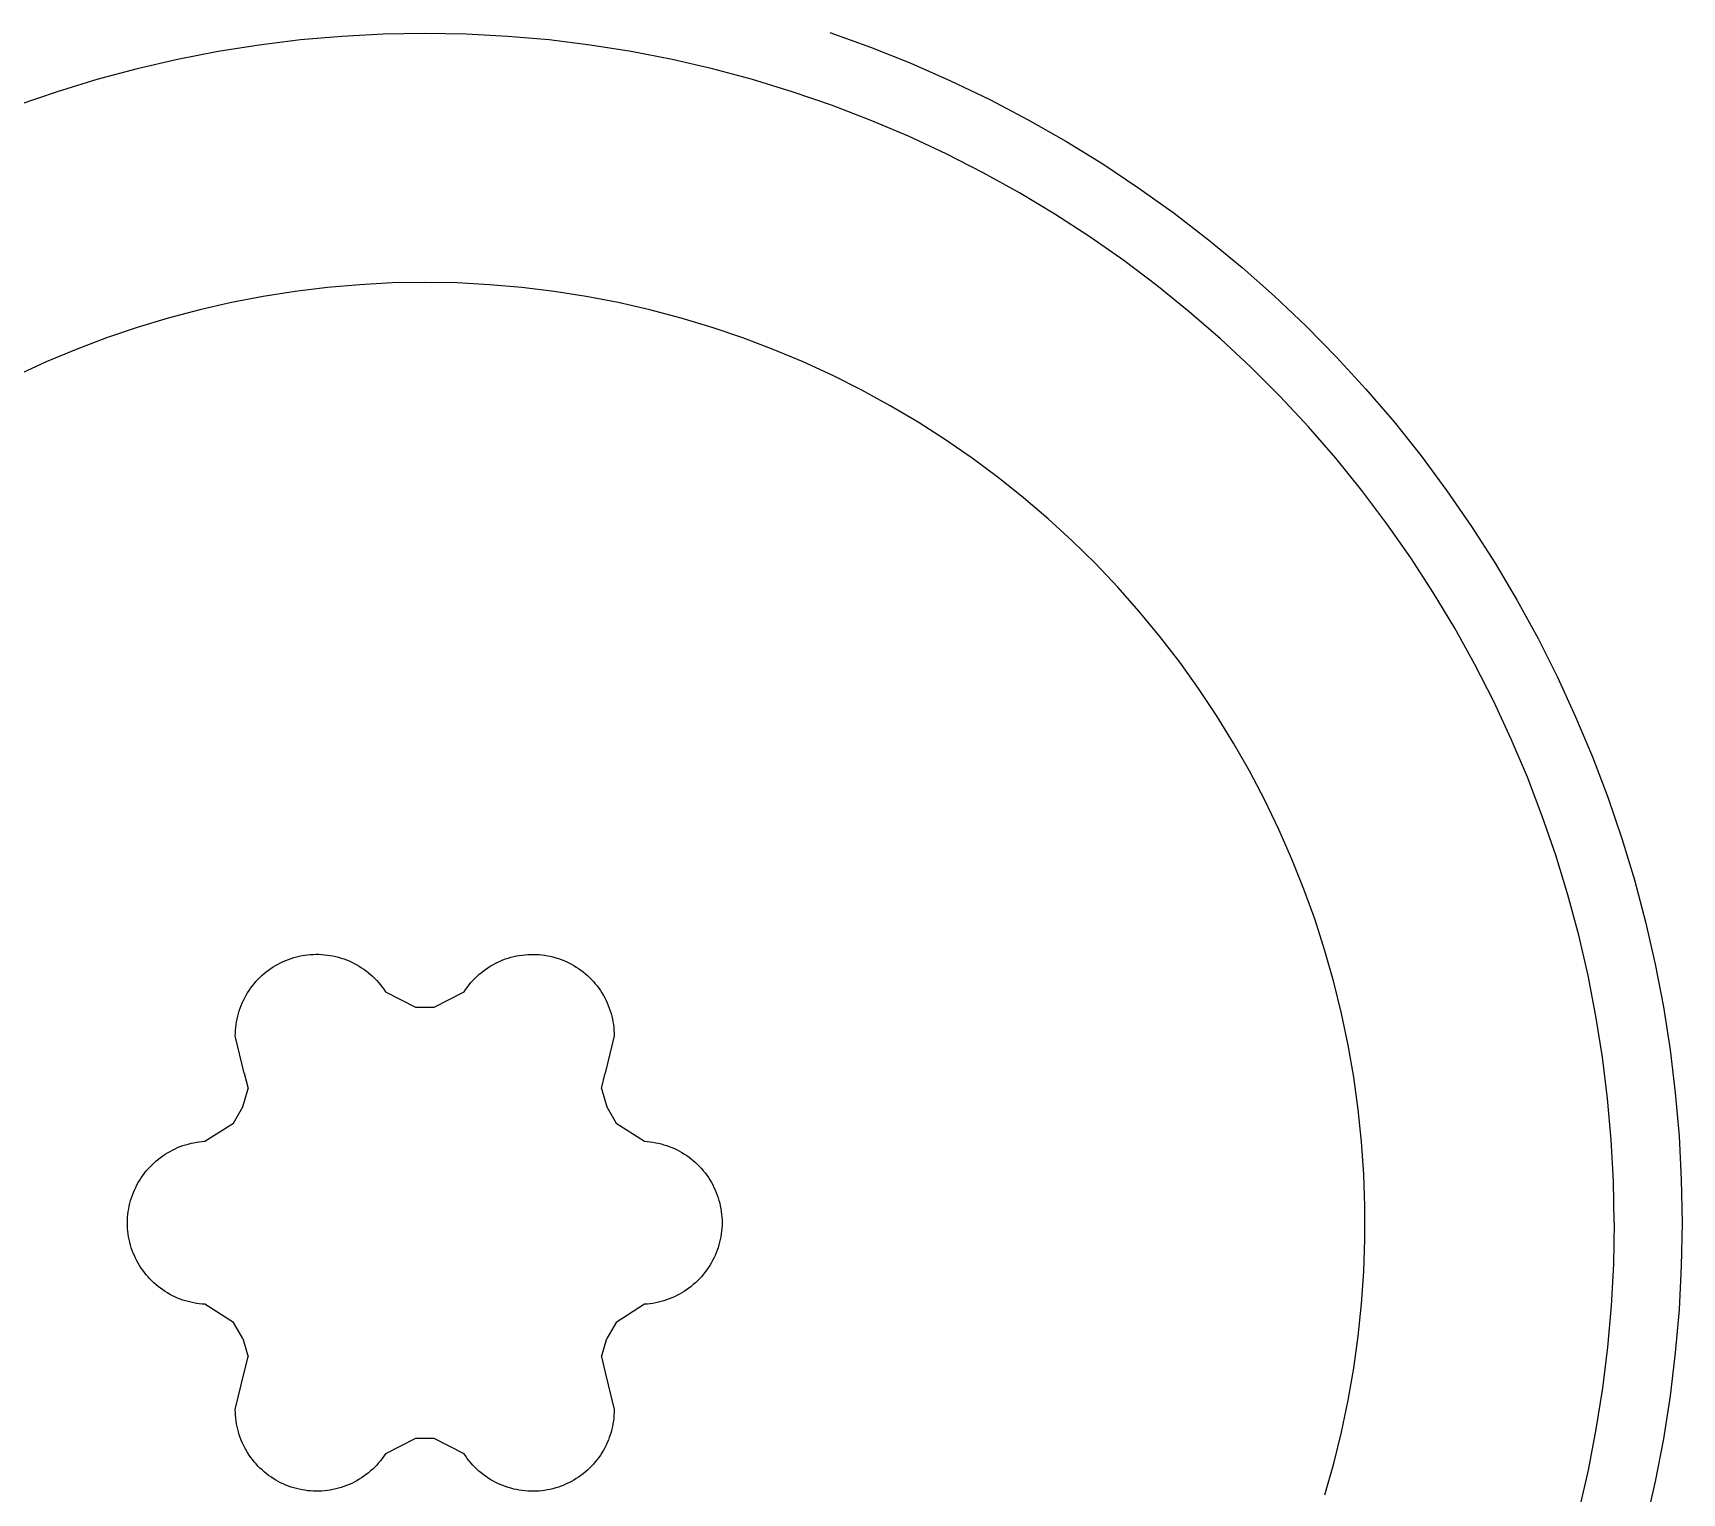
# Model space of a CAD drawing. Header units: millimetres. Extents: x -573 to 3430, y 0 to 3769.
# Drawn here: x 316.936 to 321.789, y 471.677 to 475.974 of the extents above; entities that cross this region are included whole.
import ezdxf

# ---------------------------------------------------------------- set-up
doc = ezdxf.new("R2010")
doc.units = ezdxf.units.MM
doc.layers.add('01 Basic thick', color=7, linetype='Continuous', lineweight=35)

msp = doc.modelspace()

# ---------------------------------------------------------------- linework, layer by layer
at = {"layer": '01 Basic thick', "lineweight": -3}
for p, q in [((319.2809, 475.975, -368.0535), (319.4011, 475.9318, -368.0535)), ((317.6019, 475.938, -368.0535), (317.4812, 475.9189, -368.0535)), ((317.7231, 475.9529, -368.0535), (317.6019, 475.938, -368.0535)), ((317.8448, 475.9635, -368.0535), (317.7231, 475.9529, -368.0535)), ((317.9668, 475.9699, -368.0535), (317.8448, 475.9635, -368.0535)), ((318.089, 475.9721, -368.0535), (317.9668, 475.9699, -368.0535)), ((318.2111, 475.9699, -368.0535), (318.089, 475.9721, -368.0535)), ((318.3331, 475.9635, -368.0535), (318.2111, 475.9699, -368.0535)), ((318.4548, 475.9529, -368.0535), (318.3331, 475.9635, -368.0535)), ((318.5761, 475.938, -368.0535), (318.4548, 475.9529, -368.0535)), ((318.6967, 475.9189, -368.0535), (318.5761, 475.938, -368.0535)), ((319.4011, 475.9318, -368.0535), (319.5197, 475.8844, -368.0535)), ((317.3613, 475.8956, -368.0535), (317.2423, 475.8681, -368.0535)), ((317.4812, 475.9189, -368.0535), (317.3613, 475.8956, -368.0535)), ((318.8167, 475.8956, -368.0535), (318.6967, 475.9189, -368.0535)), ((318.9357, 475.8681, -368.0535), (318.8167, 475.8956, -368.0535)), ((319.5197, 475.8844, -368.0535), (319.6366, 475.833, -368.0535)), ((317.1243, 475.8365, -368.0535), (317.0074, 475.8007, -368.0535)), ((317.2423, 475.8681, -368.0535), (317.1243, 475.8365, -368.0535)), ((319.0537, 475.8365, -368.0535), (318.9357, 475.8681, -368.0535)), ((319.1705, 475.8007, -368.0535), (319.0537, 475.8365, -368.0535)), ((319.6366, 475.833, -368.0535), (319.7517, 475.7776, -368.0535)), ((317.0074, 475.8007, -368.0535), (316.8919, 475.761, -368.0535)), ((319.286, 475.761, -368.0535), (319.1705, 475.8007, -368.0535)), ((319.4001, 475.7172, -368.0535), (319.286, 475.761, -368.0535)), ((319.7517, 475.7776, -368.0535), (319.8648, 475.7182, -368.0535)), ((319.5125, 475.6694, -368.0535), (319.4001, 475.7172, -368.0535)), ((319.8648, 475.7182, -368.0535), (319.9758, 475.655, -368.0535)), ((319.6233, 475.6178, -368.0535), (319.5125, 475.6694, -368.0535)), ((319.9758, 475.655, -368.0535), (320.0845, 475.588, -368.0535)), ((319.7321, 475.5623, -368.0535), (319.6233, 475.6178, -368.0535)), ((320.0845, 475.588, -368.0535), (320.1909, 475.5172, -368.0535)), ((319.839, 475.5031, -368.0535), (319.7321, 475.5623, -368.0535)), ((319.9437, 475.4402, -368.0535), (319.839, 475.5031, -368.0535)), ((320.1909, 475.5172, -368.0535), (320.2947, 475.4429, -368.0535)), ((320.0461, 475.3737, -368.0535), (319.9437, 475.4402, -368.0535)), ((320.2947, 475.4429, -368.0535), (320.3959, 475.3649, -368.0535)), ((320.1462, 475.3036, -368.0535), (320.0461, 475.3737, -368.0535)), ((320.3959, 475.3649, -368.0535), (320.4944, 475.2836, -368.0535)), ((320.2438, 475.2301, -368.0535), (320.1462, 475.3036, -368.0535)), ((320.4944, 475.2836, -368.0535), (320.59, 475.1989, -368.0535)), ((317.6137, 475.1983, -368.0535), (317.5199, 475.1803, -368.0535)), ((317.7081, 475.2131, -368.0535), (317.6137, 475.1983, -368.0535)), ((317.8029, 475.2246, -368.0535), (317.7081, 475.2131, -368.0535)), ((317.8981, 475.2328, -368.0535), (317.8029, 475.2246, -368.0535)), ((317.9935, 475.2378, -368.0535), (317.8981, 475.2328, -368.0535)), ((318.089, 475.2394, -368.0535), (317.9935, 475.2378, -368.0535)), ((318.1845, 475.2378, -368.0535), (318.089, 475.2394, -368.0535)), ((318.2799, 475.2328, -368.0535), (318.1845, 475.2378, -368.0535)), ((318.3751, 475.2246, -368.0535), (318.2799, 475.2328, -368.0535)), ((318.4699, 475.2131, -368.0535), (318.3751, 475.2246, -368.0535)), ((318.5643, 475.1983, -368.0535), (318.4699, 475.2131, -368.0535)), ((318.6581, 475.1803, -368.0535), (318.5643, 475.1983, -368.0535)), ((320.3387, 475.1532, -368.0535), (320.2438, 475.2301, -368.0535)), ((320.59, 475.1989, -368.0535), (320.6826, 475.1109, -368.0535)), ((317.4267, 475.159, -368.0535), (317.3344, 475.1345, -368.0535)), ((317.5199, 475.1803, -368.0535), (317.4267, 475.159, -368.0535)), ((318.7513, 475.159, -368.0535), (318.6581, 475.1803, -368.0535)), ((318.8436, 475.1345, -368.0535), (318.7513, 475.159, -368.0535)), ((320.4309, 475.073, -368.0535), (320.3387, 475.1532, -368.0535)), ((317.2429, 475.1069, -368.0535), (317.1525, 475.0761, -368.0535)), ((317.3344, 475.1345, -368.0535), (317.2429, 475.1069, -368.0535)), ((318.9351, 475.1069, -368.0535), (318.8436, 475.1345, -368.0535)), ((319.0255, 475.0761, -368.0535), (318.9351, 475.1069, -368.0535)), ((320.6826, 475.1109, -368.0535), (320.7722, 475.0198, -368.0535)), ((317.1525, 475.0761, -368.0535), (317.0632, 475.0423, -368.0535)), ((319.1148, 475.0423, -368.0535), (319.0255, 475.0761, -368.0535)), ((320.5202, 474.9897, -368.0535), (320.4309, 475.073, -368.0535)), ((316.9751, 475.0053, -368.0535), (316.8883, 474.9654, -368.0535)), ((317.0632, 475.0423, -368.0535), (316.9751, 475.0053, -368.0535)), ((319.2029, 475.0053, -368.0535), (319.1148, 475.0423, -368.0535)), ((319.2897, 474.9654, -368.0535), (319.2029, 475.0053, -368.0535)), ((320.7722, 475.0198, -368.0535), (320.8585, 474.9257, -368.0535)), ((319.375, 474.9224, -368.0535), (319.2897, 474.9654, -368.0535)), ((320.6066, 474.9033, -368.0535), (320.5202, 474.9897, -368.0535)), ((319.4589, 474.8766, -368.0535), (319.375, 474.9224, -368.0535)), ((320.8585, 474.9257, -368.0535), (320.9416, 474.8287, -368.0535)), ((319.541, 474.8279, -368.0535), (319.4589, 474.8766, -368.0535)), ((320.6899, 474.814, -368.0535), (320.6066, 474.9033, -368.0535)), ((319.6215, 474.7764, -368.0535), (319.541, 474.8279, -368.0535)), ((320.7701, 474.7218, -368.0535), (320.6899, 474.814, -368.0535)), ((320.9416, 474.8287, -368.0535), (321.0212, 474.7288, -368.0535)), ((319.7001, 474.7221, -368.0535), (319.6215, 474.7764, -368.0535)), ((319.7768, 474.6651, -368.0535), (319.7001, 474.7221, -368.0535)), ((320.847, 474.6268, -368.0535), (320.7701, 474.7218, -368.0535)), ((321.0212, 474.7288, -368.0535), (321.0973, 474.6262, -368.0535)), ((319.8515, 474.6056, -368.0535), (319.7768, 474.6651, -368.0535)), ((320.9205, 474.5293, -368.0535), (320.847, 474.6268, -368.0535)), ((321.0973, 474.6262, -368.0535), (321.1699, 474.5211, -368.0535)), ((319.9241, 474.5435, -368.0535), (319.8515, 474.6056, -368.0535)), ((319.9945, 474.4789, -368.0535), (319.9241, 474.5435, -368.0535)), ((320.9906, 474.4292, -368.0535), (320.9205, 474.5293, -368.0535)), ((321.1699, 474.5211, -368.0535), (321.2388, 474.4135, -368.0535)), ((320.0626, 474.4119, -368.0535), (319.9945, 474.4789, -368.0535)), ((321.0571, 474.3268, -368.0535), (320.9906, 474.4292, -368.0535)), ((320.1284, 474.3426, -368.0535), (320.0626, 474.4119, -368.0535)), ((321.2388, 474.4135, -368.0535), (321.3039, 474.3037, -368.0535)), ((320.1918, 474.2711, -368.0535), (320.1284, 474.3426, -368.0535)), ((321.12, 474.222, -368.0535), (321.0571, 474.3268, -368.0535)), ((321.3039, 474.3037, -368.0535), (321.3652, 474.1916, -368.0535)), ((320.2526, 474.1975, -368.0535), (320.1918, 474.2711, -368.0535)), ((320.3109, 474.1218, -368.0535), (320.2526, 474.1975, -368.0535)), ((321.1793, 474.1152, -368.0535), (321.12, 474.222, -368.0535)), ((321.3652, 474.1916, -368.0535), (321.4226, 474.0775, -368.0535)), ((320.3665, 474.0441, -368.0535), (320.3109, 474.1218, -368.0535)), ((321.2347, 474.0063, -368.0535), (321.1793, 474.1152, -368.0535)), ((320.4194, 473.9646, -368.0535), (320.3665, 474.0441, -368.0535)), ((321.4226, 474.0775, -368.0535), (321.476, 473.9615, -368.0535)), ((321.2864, 473.8956, -368.0535), (321.2347, 474.0063, -368.0535)), ((320.4695, 473.8832, -368.0535), (320.4194, 473.9646, -368.0535)), ((321.476, 473.9615, -368.0535), (321.5254, 473.8437, -368.0535)), ((321.3341, 473.7832, -368.0535), (321.2864, 473.8956, -368.0535)), ((320.5168, 473.8002, -368.0535), (320.4695, 473.8832, -368.0535)), ((321.5254, 473.8437, -368.0535), (321.5707, 473.7242, -368.0535)), ((320.5612, 473.7156, -368.0535), (320.5168, 473.8002, -368.0535)), ((321.3779, 473.6691, -368.0535), (321.3341, 473.7832, -368.0535)), ((320.6027, 473.6296, -368.0535), (320.5612, 473.7156, -368.0535)), ((321.5707, 473.7242, -368.0535), (321.6119, 473.6033, -368.0535)), ((321.4176, 473.5536, -368.0535), (321.3779, 473.6691, -368.0535)), ((320.6411, 473.5421, -368.0535), (320.6027, 473.6296, -368.0535)), ((321.6119, 473.6033, -368.0535), (321.6488, 473.481, -368.0535)), ((321.4534, 473.4368, -368.0535), (321.4176, 473.5536, -368.0535)), ((320.6765, 473.4534, -368.0535), (320.6411, 473.5421, -368.0535)), ((320.7089, 473.3635, -368.0535), (320.6765, 473.4534, -368.0535)), ((321.6488, 473.481, -368.0535), (321.6815, 473.3576, -368.0535)), ((321.485, 473.3188, -368.0535), (321.4534, 473.4368, -368.0535)), ((320.7381, 473.2725, -368.0535), (320.7089, 473.3635, -368.0535)), ((321.6815, 473.3576, -368.0535), (321.7099, 473.233, -368.0535)), ((321.5125, 473.1998, -368.0535), (321.485, 473.3188, -368.0535)), ((317.7116, 473.2546, -368.0535), (317.7197, 473.2565, -368.0535)), ((317.7197, 473.2565, -368.0535), (317.7279, 473.2582, -368.0535)), ((317.7279, 473.2582, -368.0535), (317.7361, 473.2596, -368.0535)), ((317.7361, 473.2596, -368.0535), (317.7444, 473.2606, -368.0535)), ((317.7444, 473.2606, -368.0535), (317.7527, 473.2614, -368.0535)), ((317.7527, 473.2614, -368.0535), (317.761, 473.2619, -368.0535)), ((317.761, 473.2619, -368.0535), (317.7693, 473.2622, -368.0535)), ((317.7693, 473.2622, -368.0535), (317.7777, 473.2621, -368.0535)), ((317.7777, 473.2621, -368.0535), (317.786, 473.2617, -368.0535)), ((317.786, 473.2617, -368.0535), (317.7943, 473.2611, -368.0535)), ((317.7943, 473.2611, -368.0535), (317.8026, 473.2601, -368.0535)), ((317.8026, 473.2601, -368.0535), (317.8108, 473.2589, -368.0535)), ((317.8108, 473.2589, -368.0535), (317.819, 473.2574, -368.0535)), ((317.819, 473.2574, -368.0535), (317.8272, 473.2556, -368.0535)), ((317.8272, 473.2556, -368.0535), (317.8352, 473.2535, -368.0535)), ((318.3428, 473.2533, -368.0535), (318.3508, 473.2554, -368.0535)), ((318.3508, 473.2554, -368.0535), (318.359, 473.2572, -368.0535)), ((318.359, 473.2572, -368.0535), (318.3672, 473.2587, -368.0535)), ((318.3672, 473.2587, -368.0535), (318.3754, 473.2599, -368.0535)), ((318.3754, 473.2599, -368.0535), (318.3837, 473.2609, -368.0535)), ((318.3837, 473.2609, -368.0535), (318.392, 473.2615, -368.0535)), ((318.392, 473.2615, -368.0535), (318.4003, 473.2619, -368.0535)), ((318.4003, 473.2619, -368.0535), (318.4086, 473.2619, -368.0535)), ((318.4086, 473.2619, -368.0535), (318.417, 473.2617, -368.0535)), ((318.417, 473.2617, -368.0535), (318.4253, 473.2612, -368.0535)), ((318.4253, 473.2612, -368.0535), (318.4336, 473.2604, -368.0535)), ((318.4336, 473.2604, -368.0535), (318.4418, 473.2593, -368.0535)), ((318.4418, 473.2593, -368.0535), (318.45, 473.258, -368.0535)), ((318.45, 473.258, -368.0535), (318.4582, 473.2563, -368.0535)), ((318.4582, 473.2563, -368.0535), (318.4663, 473.2544, -368.0535)), ((320.7641, 473.1806, -368.0535), (320.7381, 473.2725, -368.0535)), ((317.6162, 473.2052, -368.0535), (317.6227, 473.2105, -368.0535)), ((317.6227, 473.2105, -368.0535), (317.6293, 473.2155, -368.0535)), ((317.6293, 473.2155, -368.0535), (317.6361, 473.2204, -368.0535)), ((317.6361, 473.2204, -368.0535), (317.6431, 473.2249, -368.0535)), ((317.6431, 473.2249, -368.0535), (317.6502, 473.2293, -368.0535)), ((317.6502, 473.2293, -368.0535), (317.6574, 473.2334, -368.0535)), ((317.6574, 473.2334, -368.0535), (317.6648, 473.2372, -368.0535)), ((317.6648, 473.2372, -368.0535), (317.6724, 473.2408, -368.0535)), ((317.6724, 473.2408, -368.0535), (317.68, 473.2441, -368.0535)), ((317.68, 473.2441, -368.0535), (317.6878, 473.2471, -368.0535)), ((317.6878, 473.2471, -368.0535), (317.6956, 473.2499, -368.0535)), ((317.6956, 473.2499, -368.0535), (317.7036, 473.2524, -368.0535)), ((317.7036, 473.2524, -368.0535), (317.7116, 473.2546, -368.0535)), ((317.8352, 473.2535, -368.0535), (317.8432, 473.2512, -368.0535)), ((317.8432, 473.2512, -368.0535), (317.8511, 473.2485, -368.0535)), ((317.8511, 473.2485, -368.0535), (317.8589, 473.2456, -368.0535)), ((317.8589, 473.2456, -368.0535), (317.8666, 473.2425, -368.0535)), ((317.8666, 473.2425, -368.0535), (317.8742, 473.239, -368.0535)), ((317.8742, 473.239, -368.0535), (317.8817, 473.2353, -368.0535)), ((317.8817, 473.2353, -368.0535), (317.889, 473.2314, -368.0535)), ((317.889, 473.2314, -368.0535), (317.8962, 473.2272, -368.0535)), ((317.8962, 473.2272, -368.0535), (317.9033, 473.2227, -368.0535)), ((317.9033, 473.2227, -368.0535), (317.9101, 473.218, -368.0535)), ((317.9101, 473.218, -368.0535), (317.9169, 473.2131, -368.0535)), ((317.9169, 473.2131, -368.0535), (317.9234, 473.2079, -368.0535)), ((317.9234, 473.2079, -368.0535), (317.9298, 473.2025, -368.0535)), ((318.2483, 473.2024, -368.0535), (318.2546, 473.2078, -368.0535)), ((318.2546, 473.2078, -368.0535), (318.2611, 473.213, -368.0535)), ((318.2611, 473.213, -368.0535), (318.2679, 473.2179, -368.0535)), ((318.2679, 473.2179, -368.0535), (318.2747, 473.2226, -368.0535)), ((318.2747, 473.2226, -368.0535), (318.2818, 473.227, -368.0535)), ((318.2818, 473.227, -368.0535), (318.289, 473.2312, -368.0535)), ((318.289, 473.2312, -368.0535), (318.2963, 473.2352, -368.0535)), ((318.2963, 473.2352, -368.0535), (318.3038, 473.2389, -368.0535)), ((318.3038, 473.2389, -368.0535), (318.3114, 473.2423, -368.0535)), ((318.3114, 473.2423, -368.0535), (318.3191, 473.2455, -368.0535)), ((318.3191, 473.2455, -368.0535), (318.3269, 473.2484, -368.0535)), ((318.3269, 473.2484, -368.0535), (318.3348, 473.251, -368.0535)), ((318.3348, 473.251, -368.0535), (318.3428, 473.2533, -368.0535)), ((318.4663, 473.2544, -368.0535), (318.4743, 473.2522, -368.0535)), ((318.4743, 473.2522, -368.0535), (318.4823, 473.2497, -368.0535)), ((318.4823, 473.2497, -368.0535), (318.4901, 473.2469, -368.0535)), ((318.4901, 473.2469, -368.0535), (318.4979, 473.2439, -368.0535)), ((318.4979, 473.2439, -368.0535), (318.5055, 473.2406, -368.0535)), ((318.5055, 473.2406, -368.0535), (318.513, 473.237, -368.0535)), ((318.513, 473.237, -368.0535), (318.5204, 473.2332, -368.0535)), ((318.5204, 473.2332, -368.0535), (318.5277, 473.2291, -368.0535)), ((318.5277, 473.2291, -368.0535), (318.5348, 473.2248, -368.0535)), ((318.5348, 473.2248, -368.0535), (318.5418, 473.2202, -368.0535)), ((318.5418, 473.2202, -368.0535), (318.5486, 473.2154, -368.0535)), ((318.5486, 473.2154, -368.0535), (318.5552, 473.2103, -368.0535)), ((318.5552, 473.2103, -368.0535), (318.5616, 473.205, -368.0535)), ((321.7099, 473.233, -368.0535), (321.734, 473.1076, -368.0535)), ((317.572, 473.1556, -368.0535), (317.5767, 473.1625, -368.0535)), ((317.5767, 473.1625, -368.0535), (317.5817, 473.1691, -368.0535)), ((317.5817, 473.1691, -368.0535), (317.5869, 473.1756, -368.0535)), ((317.5869, 473.1756, -368.0535), (317.5924, 473.182, -368.0535)), ((317.5924, 473.182, -368.0535), (317.598, 473.1881, -368.0535)), ((317.598, 473.1881, -368.0535), (317.6039, 473.194, -368.0535)), ((317.6039, 473.194, -368.0535), (317.61, 473.1997, -368.0535)), ((317.61, 473.1997, -368.0535), (317.6162, 473.2052, -368.0535)), ((317.9298, 473.2025, -368.0535), (317.9359, 473.1969, -368.0535)), ((317.9359, 473.1969, -368.0535), (317.9419, 473.1911, -368.0535)), ((317.9419, 473.1911, -368.0535), (317.9476, 473.1851, -368.0535)), ((317.9476, 473.1851, -368.0535), (317.9532, 473.1788, -368.0535)), ((317.9532, 473.1788, -368.0535), (317.9585, 473.1724, -368.0535)), ((317.9585, 473.1724, -368.0535), (317.9636, 473.1658, -368.0535)), ((317.9636, 473.1658, -368.0535), (317.9685, 473.1591, -368.0535)), ((317.9685, 473.1591, -368.0535), (317.9731, 473.1522, -368.0535)), ((318.2048, 473.1522, -368.0535), (318.2095, 473.1591, -368.0535)), ((318.2095, 473.1591, -368.0535), (318.2144, 473.1658, -368.0535)), ((318.2144, 473.1658, -368.0535), (318.2195, 473.1724, -368.0535)), ((318.2195, 473.1724, -368.0535), (318.2248, 473.1788, -368.0535)), ((318.2248, 473.1788, -368.0535), (318.2304, 473.185, -368.0535)), ((318.2304, 473.185, -368.0535), (318.2361, 473.191, -368.0535)), ((318.2361, 473.191, -368.0535), (318.2421, 473.1968, -368.0535)), ((318.2421, 473.1968, -368.0535), (318.2483, 473.2024, -368.0535)), ((318.5616, 473.205, -368.0535), (318.5679, 473.1996, -368.0535)), ((318.5679, 473.1996, -368.0535), (318.574, 473.1938, -368.0535)), ((318.574, 473.1938, -368.0535), (318.5798, 473.1879, -368.0535)), ((318.5798, 473.1879, -368.0535), (318.5855, 473.1818, -368.0535)), ((318.5855, 473.1818, -368.0535), (318.5909, 473.1755, -368.0535)), ((318.5909, 473.1755, -368.0535), (318.5961, 473.169, -368.0535)), ((318.5961, 473.169, -368.0535), (318.6011, 473.1623, -368.0535)), ((318.6011, 473.1623, -368.0535), (318.6059, 473.1555, -368.0535)), ((320.787, 473.0879, -368.0535), (320.7641, 473.1806, -368.0535)), ((321.5358, 473.0798, -368.0535), (321.5125, 473.1998, -368.0535)), ((317.5457, 473.1037, -368.0535), (317.5487, 473.1115, -368.0535)), ((317.5487, 473.1115, -368.0535), (317.5519, 473.1192, -368.0535)), ((317.5519, 473.1192, -368.0535), (317.5554, 473.1267, -368.0535)), ((317.5554, 473.1267, -368.0535), (317.5592, 473.1342, -368.0535)), ((317.5592, 473.1342, -368.0535), (317.5632, 473.1415, -368.0535)), ((317.5632, 473.1415, -368.0535), (317.5675, 473.1486, -368.0535)), ((317.5675, 473.1486, -368.0535), (317.572, 473.1556, -368.0535)), ((317.9731, 473.1522, -368.0535), (318.0615, 473.1065, -368.0535)), ((318.1165, 473.1065, -368.0535), (318.2048, 473.1522, -368.0535)), ((318.6059, 473.1555, -368.0535), (318.6104, 473.1485, -368.0535)), ((318.6104, 473.1485, -368.0535), (318.6147, 473.1414, -368.0535)), ((318.6147, 473.1414, -368.0535), (318.6187, 473.1341, -368.0535)), ((318.6187, 473.1341, -368.0535), (318.6225, 473.1266, -368.0535)), ((318.6225, 473.1266, -368.0535), (318.626, 473.1191, -368.0535)), ((318.626, 473.1191, -368.0535), (318.6292, 473.1114, -368.0535)), ((318.6292, 473.1114, -368.0535), (318.6322, 473.1036, -368.0535)), ((317.5338, 473.0552, -368.0535), (317.5351, 473.0635, -368.0535)), ((317.5351, 473.0635, -368.0535), (317.5366, 473.0716, -368.0535)), ((317.5366, 473.0716, -368.0535), (317.5385, 473.0798, -368.0535)), ((317.5385, 473.0798, -368.0535), (317.5406, 473.0878, -368.0535)), ((317.5406, 473.0878, -368.0535), (317.543, 473.0958, -368.0535)), ((317.543, 473.0958, -368.0535), (317.5457, 473.1037, -368.0535)), ((318.0615, 473.1065, -368.0535), (318.1165, 473.1065, -368.0535)), ((318.6322, 473.1036, -368.0535), (318.6349, 473.0957, -368.0535)), ((318.6349, 473.0957, -368.0535), (318.6373, 473.0878, -368.0535)), ((318.6373, 473.0878, -368.0535), (318.6394, 473.0797, -368.0535)), ((318.6394, 473.0797, -368.0535), (318.6413, 473.0716, -368.0535)), ((318.6413, 473.0716, -368.0535), (318.6429, 473.0634, -368.0535)), ((318.6429, 473.0634, -368.0535), (318.6442, 473.0552, -368.0535)), ((320.8066, 472.9944, -368.0535), (320.787, 473.0879, -368.0535)), ((321.5549, 472.9592, -368.0535), (321.5358, 473.0798, -368.0535)), ((321.734, 473.1076, -368.0535), (321.7538, 472.9814, -368.0535)), ((317.5315, 473.022, -368.0535), (317.5316, 473.0303, -368.0535)), ((317.558, 472.9124, -368.0535), (317.5315, 473.022, -368.0535)), ((317.5316, 473.0303, -368.0535), (317.5321, 473.0387, -368.0535)), ((317.5321, 473.0387, -368.0535), (317.5328, 473.047, -368.0535)), ((317.5328, 473.047, -368.0535), (317.5338, 473.0552, -368.0535)), ((318.6465, 473.022, -368.0535), (318.62, 472.9124, -368.0535)), ((318.6442, 473.0552, -368.0535), (318.6452, 473.0469, -368.0535)), ((318.6452, 473.0469, -368.0535), (318.6459, 473.0386, -368.0535)), ((318.6459, 473.0386, -368.0535), (318.6463, 473.0303, -368.0535)), ((318.6463, 473.0303, -368.0535), (318.6465, 473.022, -368.0535)), ((320.823, 472.9003, -368.0535), (320.8066, 472.9944, -368.0535)), ((321.7538, 472.9814, -368.0535), (321.7692, 472.8546, -368.0535)), ((321.5698, 472.8379, -368.0535), (321.5549, 472.9592, -368.0535)), ((317.558, 472.9124, -368.0535), (317.569, 472.8668, -368.0535)), ((318.609, 472.8668, -368.0535), (318.62, 472.9124, -368.0535)), ((320.8362, 472.8056, -368.0535), (320.823, 472.9003, -368.0535)), ((317.5533, 472.8131, -368.0535), (317.569, 472.8668, -368.0535)), ((318.609, 472.8668, -368.0535), (318.6246, 472.8131, -368.0535)), ((321.5805, 472.7162, -368.0535), (321.5698, 472.8379, -368.0535)), ((321.7692, 472.8546, -368.0535), (321.7802, 472.7274, -368.0535)), ((317.5258, 472.7655, -368.0535), (317.5533, 472.8131, -368.0535)), ((318.6246, 472.8131, -368.0535), (318.6522, 472.7655, -368.0535)), ((320.8461, 472.7106, -368.0535), (320.8362, 472.8056, -368.0535)), ((317.4421, 472.7118, -368.0535), (317.5258, 472.7655, -368.0535)), ((318.6522, 472.7655, -368.0535), (318.7359, 472.7118, -368.0535)), ((321.7802, 472.7274, -368.0535), (321.7868, 472.5998, -368.0535)), ((317.3183, 472.6693, -368.0535), (317.3252, 472.6739, -368.0535)), ((317.3252, 472.6739, -368.0535), (317.3323, 472.6782, -368.0535)), ((317.3323, 472.6782, -368.0535), (317.3395, 472.6823, -368.0535)), ((317.3395, 472.6823, -368.0535), (317.3468, 472.6862, -368.0535)), ((317.3468, 472.6862, -368.0535), (317.3542, 472.6898, -368.0535)), ((317.3542, 472.6898, -368.0535), (317.3618, 472.6932, -368.0535)), ((317.3618, 472.6932, -368.0535), (317.3695, 472.6962, -368.0535)), ((317.3695, 472.6962, -368.0535), (317.3773, 472.6991, -368.0535)), ((317.3773, 472.6991, -368.0535), (317.3852, 472.7016, -368.0535)), ((317.3852, 472.7016, -368.0535), (317.3931, 472.7039, -368.0535)), ((317.3931, 472.7039, -368.0535), (317.4012, 472.7059, -368.0535)), ((317.4012, 472.7059, -368.0535), (317.4093, 472.7076, -368.0535)), ((317.4093, 472.7076, -368.0535), (317.4174, 472.7091, -368.0535)), ((317.4174, 472.7091, -368.0535), (317.4256, 472.7103, -368.0535)), ((317.4256, 472.7103, -368.0535), (317.4338, 472.7112, -368.0535)), ((317.4338, 472.7112, -368.0535), (317.4421, 472.7118, -368.0535)), ((318.7359, 472.7118, -368.0535), (318.7442, 472.7112, -368.0535)), ((318.7442, 472.7112, -368.0535), (318.7524, 472.7104, -368.0535)), ((318.7524, 472.7104, -368.0535), (318.7606, 472.7092, -368.0535)), ((318.7606, 472.7092, -368.0535), (318.7688, 472.7078, -368.0535)), ((318.7688, 472.7078, -368.0535), (318.7769, 472.7061, -368.0535)), ((318.7769, 472.7061, -368.0535), (318.785, 472.7042, -368.0535)), ((318.785, 472.7042, -368.0535), (318.793, 472.7019, -368.0535)), ((318.793, 472.7019, -368.0535), (318.8009, 472.6994, -368.0535)), ((318.8009, 472.6994, -368.0535), (318.8087, 472.6966, -368.0535)), ((318.8087, 472.6966, -368.0535), (318.8164, 472.6935, -368.0535)), ((318.8164, 472.6935, -368.0535), (318.824, 472.6902, -368.0535)), ((318.824, 472.6902, -368.0535), (318.8315, 472.6866, -368.0535)), ((318.8315, 472.6866, -368.0535), (318.8388, 472.6828, -368.0535)), ((318.8388, 472.6828, -368.0535), (318.846, 472.6787, -368.0535)), ((318.846, 472.6787, -368.0535), (318.8531, 472.6743, -368.0535)), ((318.8531, 472.6743, -368.0535), (318.86, 472.6697, -368.0535)), ((320.8526, 472.6153, -368.0535), (320.8461, 472.7106, -368.0535)), ((321.5869, 472.5942, -368.0535), (321.5805, 472.7162, -368.0535)), ((317.2645, 472.6182, -368.0535), (317.2696, 472.6247, -368.0535)), ((317.2696, 472.6247, -368.0535), (317.275, 472.6309, -368.0535)), ((317.275, 472.6309, -368.0535), (317.2806, 472.637, -368.0535)), ((317.2806, 472.637, -368.0535), (317.2864, 472.6429, -368.0535)), ((317.2864, 472.6429, -368.0535), (317.2924, 472.6486, -368.0535)), ((317.2924, 472.6486, -368.0535), (317.2986, 472.6541, -368.0535)), ((317.2986, 472.6541, -368.0535), (317.305, 472.6594, -368.0535)), ((317.305, 472.6594, -368.0535), (317.3116, 472.6645, -368.0535)), ((317.3116, 472.6645, -368.0535), (317.3183, 472.6693, -368.0535)), ((318.86, 472.6697, -368.0535), (318.8668, 472.6649, -368.0535)), ((318.8668, 472.6649, -368.0535), (318.8733, 472.6599, -368.0535)), ((318.8733, 472.6599, -368.0535), (318.8797, 472.6546, -368.0535)), ((318.8797, 472.6546, -368.0535), (318.886, 472.6491, -368.0535)), ((318.886, 472.6491, -368.0535), (318.892, 472.6434, -368.0535)), ((318.892, 472.6434, -368.0535), (318.8978, 472.6375, -368.0535)), ((318.8978, 472.6375, -368.0535), (318.9034, 472.6314, -368.0535)), ((318.9034, 472.6314, -368.0535), (318.9088, 472.6251, -368.0535)), ((318.9088, 472.6251, -368.0535), (318.914, 472.6186, -368.0535)), ((317.2348, 472.5685, -368.0535), (317.2383, 472.576, -368.0535)), ((317.2383, 472.576, -368.0535), (317.2421, 472.5834, -368.0535)), ((317.2421, 472.5834, -368.0535), (317.2461, 472.5907, -368.0535)), ((317.2461, 472.5907, -368.0535), (317.2503, 472.5978, -368.0535)), ((317.2503, 472.5978, -368.0535), (317.2548, 472.6048, -368.0535)), ((317.2548, 472.6048, -368.0535), (317.2595, 472.6116, -368.0535)), ((317.2595, 472.6116, -368.0535), (317.2645, 472.6182, -368.0535)), ((318.914, 472.6186, -368.0535), (318.919, 472.6119, -368.0535)), ((318.919, 472.6119, -368.0535), (318.9237, 472.6051, -368.0535)), ((318.9237, 472.6051, -368.0535), (318.9282, 472.5981, -368.0535)), ((318.9282, 472.5981, -368.0535), (318.9324, 472.591, -368.0535)), ((318.9324, 472.591, -368.0535), (318.9364, 472.5837, -368.0535)), ((318.9364, 472.5837, -368.0535), (318.9401, 472.5763, -368.0535)), ((318.9401, 472.5763, -368.0535), (318.9436, 472.5688, -368.0535)), ((320.8559, 472.5198, -368.0535), (320.8526, 472.6153, -368.0535)), ((321.589, 472.4721, -368.0535), (321.5869, 472.5942, -368.0535)), ((321.7868, 472.5998, -368.0535), (321.789, 472.4721, -368.0535)), ((317.2194, 472.5214, -368.0535), (317.2213, 472.5294, -368.0535)), ((317.2213, 472.5294, -368.0535), (317.2235, 472.5374, -368.0535)), ((317.2235, 472.5374, -368.0535), (317.2259, 472.5454, -368.0535)), ((317.2259, 472.5454, -368.0535), (317.2286, 472.5532, -368.0535)), ((317.2286, 472.5532, -368.0535), (317.2316, 472.5609, -368.0535)), ((317.2316, 472.5609, -368.0535), (317.2348, 472.5685, -368.0535)), ((318.9436, 472.5688, -368.0535), (318.9468, 472.5611, -368.0535)), ((318.9468, 472.5611, -368.0535), (318.9498, 472.5534, -368.0535)), ((318.9498, 472.5534, -368.0535), (318.9524, 472.5455, -368.0535)), ((318.9524, 472.5455, -368.0535), (318.9548, 472.5376, -368.0535)), ((318.9548, 472.5376, -368.0535), (318.957, 472.5296, -368.0535)), ((318.957, 472.5296, -368.0535), (318.9588, 472.5215, -368.0535)), ((317.214, 472.4721, -368.0535), (317.2142, 472.4804, -368.0535)), ((317.2142, 472.4804, -368.0535), (317.2147, 472.4886, -368.0535)), ((317.2147, 472.4886, -368.0535), (317.2154, 472.4969, -368.0535)), ((317.2154, 472.4969, -368.0535), (317.2165, 472.5051, -368.0535)), ((317.2165, 472.5051, -368.0535), (317.2178, 472.5133, -368.0535)), ((317.2178, 472.5133, -368.0535), (317.2194, 472.5214, -368.0535)), ((318.9588, 472.5215, -368.0535), (318.9604, 472.5133, -368.0535)), ((318.9604, 472.5133, -368.0535), (318.9617, 472.5052, -368.0535)), ((318.9617, 472.5052, -368.0535), (318.9627, 472.4969, -368.0535)), ((318.9627, 472.4969, -368.0535), (318.9634, 472.4887, -368.0535)), ((318.9634, 472.4887, -368.0535), (318.9638, 472.4804, -368.0535)), ((318.9638, 472.4804, -368.0535), (318.964, 472.4721, -368.0535)), ((320.8559, 472.4243, -368.0535), (320.8559, 472.5198, -368.0535)), ((317.2141, 472.4638, -368.0535), (317.214, 472.4721, -368.0535)), ((317.2146, 472.4555, -368.0535), (317.2141, 472.4638, -368.0535)), ((317.2153, 472.4472, -368.0535), (317.2146, 472.4555, -368.0535)), ((317.2163, 472.439, -368.0535), (317.2153, 472.4472, -368.0535)), ((317.2176, 472.4308, -368.0535), (317.2163, 472.439, -368.0535)), ((317.2192, 472.4227, -368.0535), (317.2176, 472.4308, -368.0535)), ((318.9602, 472.4309, -368.0535), (318.9585, 472.4228, -368.0535)), ((318.9615, 472.4391, -368.0535), (318.9602, 472.4309, -368.0535)), ((318.9625, 472.4473, -368.0535), (318.9615, 472.4391, -368.0535)), ((318.9633, 472.4555, -368.0535), (318.9625, 472.4473, -368.0535)), ((318.9638, 472.4638, -368.0535), (318.9633, 472.4555, -368.0535)), ((318.964, 472.4721, -368.0535), (318.9638, 472.4638, -368.0535)), ((321.589, 472.4721, -368.0535), (321.5869, 472.3499, -368.0535)), ((321.789, 472.4721, -368.0535), (321.7868, 472.3444, -368.0535)), ((317.221, 472.4146, -368.0535), (317.2192, 472.4227, -368.0535)), ((317.2231, 472.4066, -368.0535), (317.221, 472.4146, -368.0535)), ((317.2255, 472.3986, -368.0535), (317.2231, 472.4066, -368.0535)), ((317.2282, 472.3908, -368.0535), (317.2255, 472.3986, -368.0535)), ((317.2312, 472.383, -368.0535), (317.2282, 472.3908, -368.0535)), ((317.2344, 472.3754, -368.0535), (317.2312, 472.383, -368.0535)), ((318.9464, 472.3832, -368.0535), (318.9432, 472.3756, -368.0535)), ((318.9494, 472.391, -368.0535), (318.9464, 472.3832, -368.0535)), ((318.9521, 472.3988, -368.0535), (318.9494, 472.391, -368.0535)), ((318.9545, 472.4067, -368.0535), (318.9521, 472.3988, -368.0535)), ((318.9567, 472.4147, -368.0535), (318.9545, 472.4067, -368.0535)), ((318.9585, 472.4228, -368.0535), (318.9567, 472.4147, -368.0535)), ((320.8526, 472.3288, -368.0535), (320.8559, 472.4243, -368.0535)), ((317.2379, 472.3678, -368.0535), (317.2344, 472.3754, -368.0535)), ((317.2416, 472.3604, -368.0535), (317.2379, 472.3678, -368.0535)), ((317.2456, 472.3531, -368.0535), (317.2416, 472.3604, -368.0535)), ((317.2498, 472.346, -368.0535), (317.2456, 472.3531, -368.0535)), ((317.2543, 472.339, -368.0535), (317.2498, 472.346, -368.0535)), ((317.259, 472.3322, -368.0535), (317.2543, 472.339, -368.0535)), ((318.9232, 472.3394, -368.0535), (318.9185, 472.3326, -368.0535)), ((318.9277, 472.3464, -368.0535), (318.9232, 472.3394, -368.0535)), ((318.9319, 472.3535, -368.0535), (318.9277, 472.3464, -368.0535)), ((318.9359, 472.3607, -368.0535), (318.9319, 472.3535, -368.0535)), ((318.9397, 472.3681, -368.0535), (318.9359, 472.3607, -368.0535)), ((318.9432, 472.3756, -368.0535), (318.9397, 472.3681, -368.0535)), ((321.5869, 472.3499, -368.0535), (321.5805, 472.2279, -368.0535)), ((321.7868, 472.3444, -368.0535), (321.7802, 472.2168, -368.0535)), ((317.264, 472.3256, -368.0535), (317.259, 472.3322, -368.0535)), ((317.2692, 472.3191, -368.0535), (317.264, 472.3256, -368.0535)), ((317.2746, 472.3128, -368.0535), (317.2692, 472.3191, -368.0535)), ((317.2802, 472.3067, -368.0535), (317.2746, 472.3128, -368.0535)), ((317.286, 472.3008, -368.0535), (317.2802, 472.3067, -368.0535)), ((317.292, 472.2951, -368.0535), (317.286, 472.3008, -368.0535)), ((317.2982, 472.2896, -368.0535), (317.292, 472.2951, -368.0535)), ((317.3046, 472.2843, -368.0535), (317.2982, 472.2896, -368.0535)), ((318.8729, 472.2847, -368.0535), (318.8664, 472.2797, -368.0535)), ((318.8793, 472.29, -368.0535), (318.8729, 472.2847, -368.0535)), ((318.8855, 472.2955, -368.0535), (318.8793, 472.29, -368.0535)), ((318.8915, 472.3012, -368.0535), (318.8855, 472.2955, -368.0535)), ((318.8973, 472.3071, -368.0535), (318.8915, 472.3012, -368.0535)), ((318.903, 472.3132, -368.0535), (318.8973, 472.3071, -368.0535)), ((318.9083, 472.3195, -368.0535), (318.903, 472.3132, -368.0535)), ((318.9135, 472.3259, -368.0535), (318.9083, 472.3195, -368.0535)), ((318.9185, 472.3326, -368.0535), (318.9135, 472.3259, -368.0535)), ((320.8461, 472.2335, -368.0535), (320.8526, 472.3288, -368.0535)), ((317.3112, 472.2792, -368.0535), (317.3046, 472.2843, -368.0535)), ((317.318, 472.2744, -368.0535), (317.3112, 472.2792, -368.0535)), ((317.3249, 472.2698, -368.0535), (317.318, 472.2744, -368.0535)), ((317.3319, 472.2655, -368.0535), (317.3249, 472.2698, -368.0535)), ((317.3392, 472.2614, -368.0535), (317.3319, 472.2655, -368.0535)), ((317.3465, 472.2575, -368.0535), (317.3392, 472.2614, -368.0535)), ((317.354, 472.2539, -368.0535), (317.3465, 472.2575, -368.0535)), ((317.3616, 472.2506, -368.0535), (317.354, 472.2539, -368.0535)), ((317.3693, 472.2476, -368.0535), (317.3616, 472.2506, -368.0535)), ((317.3771, 472.2448, -368.0535), (317.3693, 472.2476, -368.0535)), ((317.385, 472.2422, -368.0535), (317.3771, 472.2448, -368.0535)), ((317.393, 472.24, -368.0535), (317.385, 472.2422, -368.0535)), ((317.4011, 472.238, -368.0535), (317.393, 472.24, -368.0535)), ((317.4092, 472.2363, -368.0535), (317.4011, 472.238, -368.0535)), ((317.4173, 472.2349, -368.0535), (317.4092, 472.2363, -368.0535)), ((318.7687, 472.2365, -368.0535), (318.7606, 472.235, -368.0535)), ((318.7768, 472.2382, -368.0535), (318.7687, 472.2365, -368.0535)), ((318.7849, 472.2402, -368.0535), (318.7768, 472.2382, -368.0535)), ((318.7928, 472.2425, -368.0535), (318.7849, 472.2402, -368.0535)), ((318.8007, 472.2451, -368.0535), (318.7928, 472.2425, -368.0535)), ((318.8085, 472.2479, -368.0535), (318.8007, 472.2451, -368.0535)), ((318.8162, 472.251, -368.0535), (318.8085, 472.2479, -368.0535)), ((318.8237, 472.2543, -368.0535), (318.8162, 472.251, -368.0535)), ((318.8312, 472.258, -368.0535), (318.8237, 472.2543, -368.0535)), ((318.8385, 472.2618, -368.0535), (318.8312, 472.258, -368.0535)), ((318.8457, 472.2659, -368.0535), (318.8385, 472.2618, -368.0535)), ((318.8528, 472.2703, -368.0535), (318.8457, 472.2659, -368.0535)), ((318.8596, 472.2749, -368.0535), (318.8528, 472.2703, -368.0535)), ((318.8664, 472.2797, -368.0535), (318.8596, 472.2749, -368.0535)), ((317.4256, 472.2338, -368.0535), (317.4173, 472.2349, -368.0535)), ((317.4338, 472.2329, -368.0535), (317.4256, 472.2338, -368.0535)), ((317.4421, 472.2324, -368.0535), (317.4338, 472.2329, -368.0535)), ((317.5258, 472.1787, -368.0535), (317.4421, 472.2324, -368.0535)), ((318.7359, 472.2324, -368.0535), (318.6522, 472.1787, -368.0535)), ((318.7441, 472.233, -368.0535), (318.7359, 472.2324, -368.0535)), ((318.7524, 472.2339, -368.0535), (318.7441, 472.233, -368.0535)), ((318.7606, 472.235, -368.0535), (318.7524, 472.2339, -368.0535)), ((320.8362, 472.1385, -368.0535), (320.8461, 472.2335, -368.0535)), ((321.5805, 472.2279, -368.0535), (321.5698, 472.1062, -368.0535)), ((321.7802, 472.2168, -368.0535), (321.7692, 472.0896, -368.0535)), ((317.5533, 472.1311, -368.0535), (317.5258, 472.1787, -368.0535)), ((318.6522, 472.1787, -368.0535), (318.6246, 472.1311, -368.0535)), ((317.5533, 472.1311, -368.0535), (317.569, 472.0773, -368.0535)), ((318.609, 472.0773, -368.0535), (318.6246, 472.1311, -368.0535)), ((320.823, 472.0439, -368.0535), (320.8362, 472.1385, -368.0535)), ((321.5698, 472.1062, -368.0535), (321.5549, 471.985, -368.0535)), ((317.558, 472.0317, -368.0535), (317.569, 472.0773, -368.0535)), ((318.609, 472.0773, -368.0535), (318.62, 472.0317, -368.0535)), ((320.8066, 471.9498, -368.0535), (320.823, 472.0439, -368.0535)), ((321.7692, 472.0896, -368.0535), (321.7538, 471.9628, -368.0535)), ((317.5315, 471.9221, -368.0535), (317.558, 472.0317, -368.0535)), ((318.62, 472.0317, -368.0535), (318.6465, 471.9221, -368.0535)), ((320.787, 471.8563, -368.0535), (320.8066, 471.9498, -368.0535)), ((321.5549, 471.985, -368.0535), (321.5358, 471.8643, -368.0535)), ((321.7538, 471.9628, -368.0535), (321.734, 471.8366, -368.0535)), ((317.5316, 471.9138, -368.0535), (317.5315, 471.9221, -368.0535)), ((317.5321, 471.9055, -368.0535), (317.5316, 471.9138, -368.0535)), ((317.5328, 471.8972, -368.0535), (317.5321, 471.9055, -368.0535)), ((317.5338, 471.8889, -368.0535), (317.5328, 471.8972, -368.0535)), ((318.6452, 471.8972, -368.0535), (318.6442, 471.8889, -368.0535)), ((318.6459, 471.9055, -368.0535), (318.6452, 471.8972, -368.0535)), ((318.6464, 471.9138, -368.0535), (318.6459, 471.9055, -368.0535)), ((318.6465, 471.9221, -368.0535), (318.6464, 471.9138, -368.0535)), ((317.5351, 471.8807, -368.0535), (317.5338, 471.8889, -368.0535)), ((317.5367, 471.8725, -368.0535), (317.5351, 471.8807, -368.0535)), ((317.5385, 471.8644, -368.0535), (317.5367, 471.8725, -368.0535)), ((317.5407, 471.8564, -368.0535), (317.5385, 471.8644, -368.0535)), ((317.5431, 471.8484, -368.0535), (317.5407, 471.8564, -368.0535)), ((317.5458, 471.8405, -368.0535), (317.5431, 471.8484, -368.0535)), ((318.6349, 471.8483, -368.0535), (318.6322, 471.8405, -368.0535)), ((318.6373, 471.8563, -368.0535), (318.6349, 471.8483, -368.0535)), ((318.6395, 471.8644, -368.0535), (318.6373, 471.8563, -368.0535)), ((318.6413, 471.8725, -368.0535), (318.6395, 471.8644, -368.0535)), ((318.6429, 471.8807, -368.0535), (318.6413, 471.8725, -368.0535)), ((318.6442, 471.8889, -368.0535), (318.6429, 471.8807, -368.0535)), ((320.7641, 471.7635, -368.0535), (320.787, 471.8563, -368.0535)), ((321.5358, 471.8643, -368.0535), (321.5125, 471.7444, -368.0535)), ((317.5488, 471.8327, -368.0535), (317.5458, 471.8405, -368.0535)), ((317.552, 471.8251, -368.0535), (317.5488, 471.8327, -368.0535)), ((317.5555, 471.8175, -368.0535), (317.552, 471.8251, -368.0535)), ((317.5593, 471.8101, -368.0535), (317.5555, 471.8175, -368.0535)), ((317.5633, 471.8028, -368.0535), (317.5593, 471.8101, -368.0535)), ((317.5676, 471.7956, -368.0535), (317.5633, 471.8028, -368.0535)), ((318.0615, 471.8377, -368.0535), (317.9731, 471.792, -368.0535)), ((318.1165, 471.8377, -368.0535), (318.0615, 471.8377, -368.0535)), ((318.2048, 471.792, -368.0535), (318.1165, 471.8377, -368.0535)), ((318.6148, 471.8027, -368.0535), (318.6105, 471.7955, -368.0535)), ((318.6188, 471.81, -368.0535), (318.6148, 471.8027, -368.0535)), ((318.6225, 471.8174, -368.0535), (318.6188, 471.81, -368.0535)), ((318.626, 471.825, -368.0535), (318.6225, 471.8174, -368.0535)), ((318.6293, 471.8327, -368.0535), (318.626, 471.825, -368.0535)), ((318.6322, 471.8405, -368.0535), (318.6293, 471.8327, -368.0535)), ((321.734, 471.8366, -368.0535), (321.7099, 471.7111, -368.0535)), ((317.5721, 471.7886, -368.0535), (317.5676, 471.7956, -368.0535)), ((317.5768, 471.7818, -368.0535), (317.5721, 471.7886, -368.0535)), ((317.5818, 471.7751, -368.0535), (317.5768, 471.7818, -368.0535)), ((317.587, 471.7686, -368.0535), (317.5818, 471.7751, -368.0535)), ((317.5925, 471.7623, -368.0535), (317.587, 471.7686, -368.0535)), ((317.5981, 471.7562, -368.0535), (317.5925, 471.7623, -368.0535)), ((317.604, 471.7503, -368.0535), (317.5981, 471.7562, -368.0535)), ((317.9419, 471.7531, -368.0535), (317.9359, 471.7473, -368.0535)), ((317.9476, 471.7591, -368.0535), (317.9419, 471.7531, -368.0535)), ((317.9532, 471.7653, -368.0535), (317.9476, 471.7591, -368.0535)), ((317.9585, 471.7717, -368.0535), (317.9532, 471.7653, -368.0535)), ((317.9636, 471.7783, -368.0535), (317.9585, 471.7717, -368.0535)), ((317.9685, 471.7851, -368.0535), (317.9636, 471.7783, -368.0535)), ((317.9731, 471.792, -368.0535), (317.9685, 471.7851, -368.0535)), ((318.2095, 471.7851, -368.0535), (318.2048, 471.792, -368.0535)), ((318.2143, 471.7783, -368.0535), (318.2095, 471.7851, -368.0535)), ((318.2195, 471.7717, -368.0535), (318.2143, 471.7783, -368.0535)), ((318.2248, 471.7653, -368.0535), (318.2195, 471.7717, -368.0535)), ((318.2303, 471.7591, -368.0535), (318.2248, 471.7653, -368.0535)), ((318.2361, 471.7531, -368.0535), (318.2303, 471.7591, -368.0535)), ((318.2421, 471.7473, -368.0535), (318.2361, 471.7531, -368.0535)), ((318.5799, 471.7561, -368.0535), (318.5741, 471.7501, -368.0535)), ((318.5856, 471.7622, -368.0535), (318.5799, 471.7561, -368.0535)), ((318.591, 471.7685, -368.0535), (318.5856, 471.7622, -368.0535)), ((318.5963, 471.775, -368.0535), (318.591, 471.7685, -368.0535)), ((318.6012, 471.7817, -368.0535), (318.5963, 471.775, -368.0535)), ((318.606, 471.7885, -368.0535), (318.6012, 471.7817, -368.0535)), ((318.6105, 471.7955, -368.0535), (318.606, 471.7885, -368.0535)), ((320.7381, 471.6716, -368.0535), (320.7641, 471.7635, -368.0535)), ((317.6101, 471.7446, -368.0535), (317.604, 471.7503, -368.0535)), ((317.6163, 471.7391, -368.0535), (317.6101, 471.7446, -368.0535)), ((317.6228, 471.7338, -368.0535), (317.6163, 471.7391, -368.0535)), ((317.6294, 471.7288, -368.0535), (317.6228, 471.7338, -368.0535)), ((317.6362, 471.724, -368.0535), (317.6294, 471.7288, -368.0535)), ((317.6432, 471.7194, -368.0535), (317.6362, 471.724, -368.0535)), ((317.6503, 471.7151, -368.0535), (317.6432, 471.7194, -368.0535)), ((317.6575, 471.711, -368.0535), (317.6503, 471.7151, -368.0535)), ((317.6649, 471.7071, -368.0535), (317.6575, 471.711, -368.0535)), ((317.6725, 471.7036, -368.0535), (317.6649, 471.7071, -368.0535)), ((317.6801, 471.7003, -368.0535), (317.6725, 471.7036, -368.0535)), ((317.8742, 471.7053, -368.0535), (317.8666, 471.7018, -368.0535)), ((317.8817, 471.709, -368.0535), (317.8742, 471.7053, -368.0535)), ((317.889, 471.7129, -368.0535), (317.8817, 471.709, -368.0535)), ((317.8962, 471.7171, -368.0535), (317.889, 471.7129, -368.0535)), ((317.9032, 471.7216, -368.0535), (317.8962, 471.7171, -368.0535)), ((317.9101, 471.7263, -368.0535), (317.9032, 471.7216, -368.0535)), ((317.9168, 471.7312, -368.0535), (317.9101, 471.7263, -368.0535)), ((317.9234, 471.7363, -368.0535), (317.9168, 471.7312, -368.0535)), ((317.9297, 471.7417, -368.0535), (317.9234, 471.7363, -368.0535)), ((317.9359, 471.7473, -368.0535), (317.9297, 471.7417, -368.0535)), ((318.2482, 471.7416, -368.0535), (318.2421, 471.7473, -368.0535)), ((318.2546, 471.7363, -368.0535), (318.2482, 471.7416, -368.0535)), ((318.2611, 471.7311, -368.0535), (318.2546, 471.7363, -368.0535)), ((318.2678, 471.7262, -368.0535), (318.2611, 471.7311, -368.0535)), ((318.2747, 471.7215, -368.0535), (318.2678, 471.7262, -368.0535)), ((318.2818, 471.717, -368.0535), (318.2747, 471.7215, -368.0535)), ((318.2889, 471.7128, -368.0535), (318.2818, 471.717, -368.0535)), ((318.2963, 471.7088, -368.0535), (318.2889, 471.7128, -368.0535)), ((318.3037, 471.7051, -368.0535), (318.2963, 471.7088, -368.0535)), ((318.3113, 471.7017, -368.0535), (318.3037, 471.7051, -368.0535)), ((318.5056, 471.7034, -368.0535), (318.498, 471.7001, -368.0535)), ((318.5131, 471.707, -368.0535), (318.5056, 471.7034, -368.0535)), ((318.5205, 471.7108, -368.0535), (318.5131, 471.707, -368.0535)), ((318.5278, 471.7149, -368.0535), (318.5205, 471.7108, -368.0535)), ((318.5349, 471.7192, -368.0535), (318.5278, 471.7149, -368.0535)), ((318.5419, 471.7238, -368.0535), (318.5349, 471.7192, -368.0535)), ((318.5487, 471.7286, -368.0535), (318.5419, 471.7238, -368.0535)), ((318.5553, 471.7337, -368.0535), (318.5487, 471.7286, -368.0535)), ((318.5617, 471.7389, -368.0535), (318.5553, 471.7337, -368.0535)), ((318.568, 471.7444, -368.0535), (318.5617, 471.7389, -368.0535)), ((318.5741, 471.7501, -368.0535), (318.568, 471.7444, -368.0535)), ((321.5125, 471.7444, -368.0535), (321.485, 471.6254, -368.0535)), ((321.7099, 471.7111, -368.0535), (321.6815, 471.5866, -368.0535)), ((317.6879, 471.6972, -368.0535), (317.6801, 471.7003, -368.0535)), ((317.6957, 471.6945, -368.0535), (317.6879, 471.6972, -368.0535)), ((317.7037, 471.692, -368.0535), (317.6957, 471.6945, -368.0535)), ((317.7117, 471.6898, -368.0535), (317.7037, 471.692, -368.0535)), ((317.7198, 471.6878, -368.0535), (317.7117, 471.6898, -368.0535)), ((317.7279, 471.6862, -368.0535), (317.7198, 471.6878, -368.0535)), ((317.7362, 471.6848, -368.0535), (317.7279, 471.6862, -368.0535)), ((317.7444, 471.6837, -368.0535), (317.7362, 471.6848, -368.0535)), ((317.7527, 471.6829, -368.0535), (317.7444, 471.6837, -368.0535)), ((317.761, 471.6824, -368.0535), (317.7527, 471.6829, -368.0535)), ((317.7694, 471.6822, -368.0535), (317.761, 471.6824, -368.0535)), ((317.7777, 471.6823, -368.0535), (317.7694, 471.6822, -368.0535)), ((317.786, 471.6826, -368.0535), (317.7777, 471.6823, -368.0535)), ((317.7943, 471.6833, -368.0535), (317.786, 471.6826, -368.0535)), ((317.8026, 471.6842, -368.0535), (317.7943, 471.6833, -368.0535)), ((317.8108, 471.6854, -368.0535), (317.8026, 471.6842, -368.0535)), ((317.819, 471.6869, -368.0535), (317.8108, 471.6854, -368.0535)), ((317.8271, 471.6887, -368.0535), (317.819, 471.6869, -368.0535)), ((317.8352, 471.6908, -368.0535), (317.8271, 471.6887, -368.0535)), ((317.8432, 471.6931, -368.0535), (317.8352, 471.6908, -368.0535)), ((317.8511, 471.6958, -368.0535), (317.8432, 471.6931, -368.0535)), ((317.8589, 471.6987, -368.0535), (317.8511, 471.6958, -368.0535)), ((317.8666, 471.7018, -368.0535), (317.8589, 471.6987, -368.0535)), ((318.319, 471.6985, -368.0535), (318.3113, 471.7017, -368.0535)), ((318.3269, 471.6956, -368.0535), (318.319, 471.6985, -368.0535)), ((318.3348, 471.693, -368.0535), (318.3269, 471.6956, -368.0535)), ((318.3428, 471.6906, -368.0535), (318.3348, 471.693, -368.0535)), ((318.3508, 471.6885, -368.0535), (318.3428, 471.6906, -368.0535)), ((318.359, 471.6868, -368.0535), (318.3508, 471.6885, -368.0535)), ((318.3672, 471.6852, -368.0535), (318.359, 471.6868, -368.0535)), ((318.3754, 471.684, -368.0535), (318.3672, 471.6852, -368.0535)), ((318.3837, 471.6831, -368.0535), (318.3754, 471.684, -368.0535)), ((318.392, 471.6824, -368.0535), (318.3837, 471.6831, -368.0535)), ((318.4003, 471.6821, -368.0535), (318.392, 471.6824, -368.0535)), ((318.4086, 471.682, -368.0535), (318.4003, 471.6821, -368.0535)), ((318.417, 471.6822, -368.0535), (318.4086, 471.682, -368.0535)), ((318.4253, 471.6827, -368.0535), (318.417, 471.6822, -368.0535)), ((318.4336, 471.6835, -368.0535), (318.4253, 471.6827, -368.0535)), ((318.4419, 471.6846, -368.0535), (318.4336, 471.6835, -368.0535)), ((318.4501, 471.686, -368.0535), (318.4419, 471.6846, -368.0535)), ((318.4582, 471.6876, -368.0535), (318.4501, 471.686, -368.0535)), ((318.4663, 471.6896, -368.0535), (318.4582, 471.6876, -368.0535)), ((318.4744, 471.6918, -368.0535), (318.4663, 471.6896, -368.0535)), ((318.4823, 471.6943, -368.0535), (318.4744, 471.6918, -368.0535)), ((318.4902, 471.697, -368.0535), (318.4823, 471.6943, -368.0535)), ((318.498, 471.7001, -368.0535), (318.4902, 471.697, -368.0535))]:
    msp.add_line(p, q, dxfattribs=at)

doc.saveas('drawing.dxf')
